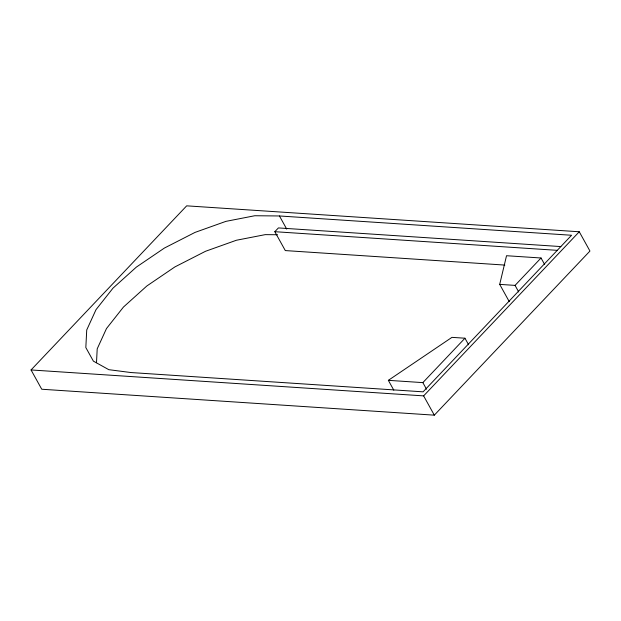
<?xml version="1.0" encoding="UTF-8"?>
<svg xmlns="http://www.w3.org/2000/svg" width="621" height="621" viewBox="0 0 621 621"><rect width="100%" height="100%" fill="white"/><g stroke="black" fill="none" stroke-linecap="round" stroke-linejoin="round"><path stroke-width="0.93" d="M96.496 362.742L97.202 348.847L106.486 328.548L123.455 307.053L146.835 285.994L174.881 266.929L205.504 251.288L236.399 240.249L265.252 234.637L277.587 234.746M509.259 301.627L499.703 284.379L506.526 255.72L541.031 257.994L544.679 264.569M31.05 369.953L186.68 205.838L579.261 231.765L589.95 251.047L434.32 415.162L41.739 389.235L31.05 369.953L423.638 395.88L579.261 231.765M504.865 265.082L285.303 250.581L274.831 231.695L278.41 227.923L560.841 246.576M393.815 390.198L388.35 380.339L422.854 382.621L464.966 338.212L468.607 344.787M499.703 284.379L515.057 285.388L541.031 257.994M388.35 380.339L451.956 337.358L464.966 338.212M279.45 215.968L254.781 215.743L225.928 221.363L195.033 232.401L164.418 248.043L136.364 267.1L112.983 288.167L96.014 309.654L86.73 329.961L85.83 347.558L93.383 361.135L108.815 369.681L130.969 372.546L423.095 391.835L571.568 235.258L279.45 215.968L286.731 229.11M274.831 231.695L557.262 250.341M515.057 285.388L518.698 291.963M422.854 382.621L426.503 389.188M423.638 395.88L434.32 415.162"/></g></svg>
